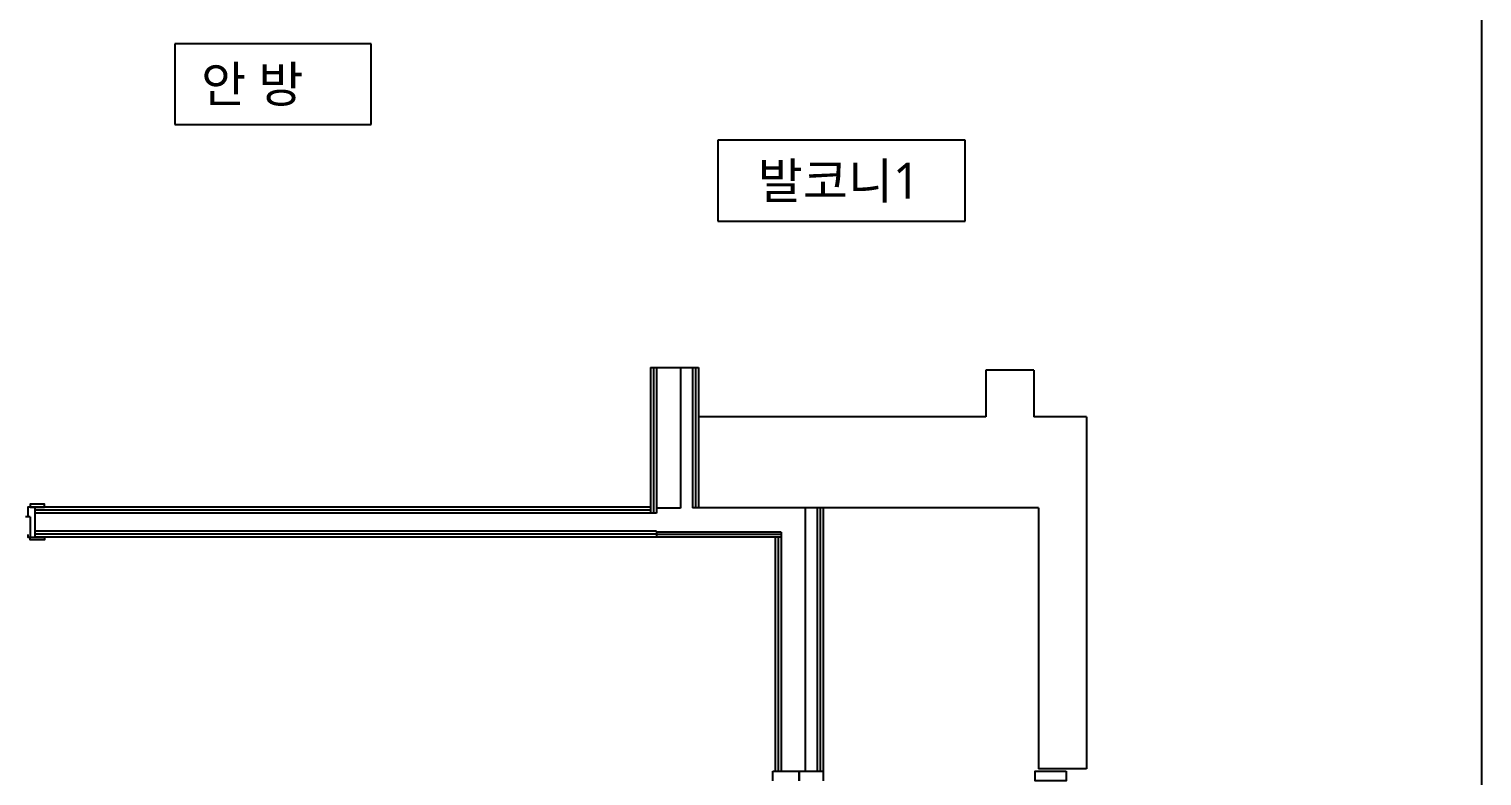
# Model space of a CAD drawing. Header units: millimetres. Extents: x -2005 to 17206, y -1830 to 11304.
# Drawn here: x 11140 to 17206, y 5120 to 8239 of the extents above; entities that cross this region are included whole.
import ezdxf
from ezdxf.enums import TextEntityAlignment as Align

# ---------------------------------------------------------------- set-up
doc = ezdxf.new("R2010")
doc.units = ezdxf.units.MM
for name, color, linetype in [('A_TXT', 250, 'Continuous'), ('LEGN', 7, 'Continuous'), ('주동원본-1$0$A_DOOR', 5, 'Continuous'), ('주동원본-1$0$A_DRY', 5, 'Continuous'), ('주동원본-1$0$A_INS', 8, 'Continuous'), ('주동원본-1$0$A_STL-2', 34, 'Continuous'), ('주동원본-1$0$A_WIN', 126, 'Continuous'), ('주동원본-1$0$AS_CON', 10, 'Continuous')]:
    doc.layers.add(name, color=color, linetype=linetype)
doc.styles.add('맑은고딕', font='malgun.ttf')

msp = doc.modelspace()

# ---------------------------------------------------------------- linework, layer by layer
msp.add_line((13735, 6825), (13935, 6825))
msp.add_lwpolyline([(-2005.3, -1829.9), (17205.8, -1829.9), (17205.8, 11304.1), (-2005.3, 11304.1)], close=True)
at = {"layer": 'LEGN'}
for p, q in [((12567.8, 8176.9), (11748.8, 8176.9)), ((11748.8, 8176.9), (11748.8, 7839.8)), ((12567.8, 7839.8), (12567.8, 8176.9)), ((11748.8, 7839.8), (12567.8, 7839.8)), ((15048.8, 7774.3), (14015.9, 7774.3)), ((14015.9, 7774.3), (14015.9, 7436)), ((15048.8, 7436), (15048.8, 7774.3)), ((14015.9, 7436), (15048.8, 7436))]:
    msp.add_line(p, q, dxfattribs=at)
at = {"layer": '주동원본-1$0$A_DOOR', "ltscale": 0.3}
for q in [(11125, 6202.5), (11145, 6117.5)]:
    msp.add_line((11145, 6202.5), q, dxfattribs=at)
for points in [[(11145, 6242.5), (11205, 6242.5), (11205, 6254.5), (11145, 6254.5)], [(11145, 6117.5), (11205, 6117.5), (11205, 6105.5), (11145, 6105.5)]]:
    msp.add_lwpolyline(points, close=True, dxfattribs=at)
for points in [[(11165, 6117.5), (11165, 6242.5), (11135, 6242.5), (11135, 6202.5)], [(11135, 6127.5), (11135, 6117.5), (11165, 6117.5)]]:
    msp.add_lwpolyline(points, dxfattribs=at)
at = {"layer": '주동원본-1$0$A_DRY'}
for p, q in [((13735, 6825), (13735, 6217.5)), ((13760, 6825), (13760, 6217.5)), ((13910, 6825), (13910, 6240)), ((13935, 6825), (13935, 6620)), ((13735, 6242.5), (11165, 6242.5)), ((13760, 6217.5), (11165, 6217.5)), ((13935, 6240), (13910, 6240)), ((14430, 6240), (14430, 5140)), ((14455, 6240), (14455, 5140)), ((13760, 6142.5), (11165, 6142.5)), ((13760, 6142.5), (13760, 6117.5)), ((14280, 6137.5), (13760, 6137.5)), ((14280, 6137.5), (14280, 5140)), ((13760, 6117.5), (11165, 6117.5)), ((14280, 6117.5), (13760, 6117.5)), ((14255, 6117.5), (14255, 5140))]:
    msp.add_line(p, q, dxfattribs=at)
at = {"layer": '주동원본-1$0$A_DRY', "color": 8}
for p, q in [((13747.5, 6825), (13747.5, 6217.5)), ((13922.5, 6825), (13922.5, 6240)), ((13735, 6230), (11165, 6230)), ((14442.5, 6240), (14442.5, 5140)), ((13760, 6130), (11165, 6130)), ((14280, 6127.5), (13760, 6127.5)), ((14267.5, 6117.5), (14267.5, 5140))]:
    msp.add_line(p, q, dxfattribs=at)
at = {"layer": '주동원본-1$0$A_INS', "ltscale": 0.7}
for p, q in [((13860, 6825), (13860, 6237.5)), ((13860, 6237.5), (13760, 6237.5)), ((14380, 6240), (14380, 5140))]:
    msp.add_line(p, q, dxfattribs=at)
at = {"layer": '주동원본-1$0$A_STL-2'}
msp.add_line((13936.9, 6763), (13935, 6763), dxfattribs=at)
at = {"layer": '주동원본-1$0$A_WIN', "linetype": 'Continuous'}
for p, q in [((14245, 5100), (14245, 5140)), ((14245, 5140), (14355, 5140)), ((14355, 5140), (14355, 5100)), ((14355, 5100), (14355, 5140)), ((14355, 5140), (14455, 5140)), ((14455, 5140), (14455, 5100))]:
    msp.add_line(p, q, dxfattribs=at)
at = {"layer": '주동원본-1$0$A_WIN'}
msp.add_lwpolyline([(15470, 5140), (15470, 5100), (15340, 5100), (15340, 5140)], close=True, dxfattribs=at)
at = {"layer": '주동원본-1$0$AS_CON', "ltscale": 0.5}
for p, q in [((15335, 6815), (15135, 6815)), ((15135, 6815), (15135, 6620)), ((15335, 6815), (15335, 6620)), ((15135, 6620), (13935, 6620)), ((13935, 6620), (13935, 6240)), ((15555, 6620), (15335, 6620)), ((15555, 6620), (15555, 5150)), ((15355, 6240), (13935, 6240)), ((15355, 6240), (15355, 5150)), ((15555, 5150), (15355, 5150))]:
    msp.add_line(p, q, dxfattribs=at)

# ---------------------------------------------------------------- texts
at = {"layer": 'A_TXT', "linetype": 'Continuous', "style": '맑은고딕'}
for s, p in [('안 방', (11858.3, 8008.3)), ('발코니1', (14182.4, 7605.1))]:
    msp.add_text(s, height=150, dxfattribs=at).set_placement(p, align=Align.MIDDLE_LEFT)

doc.saveas('drawing.dxf')
